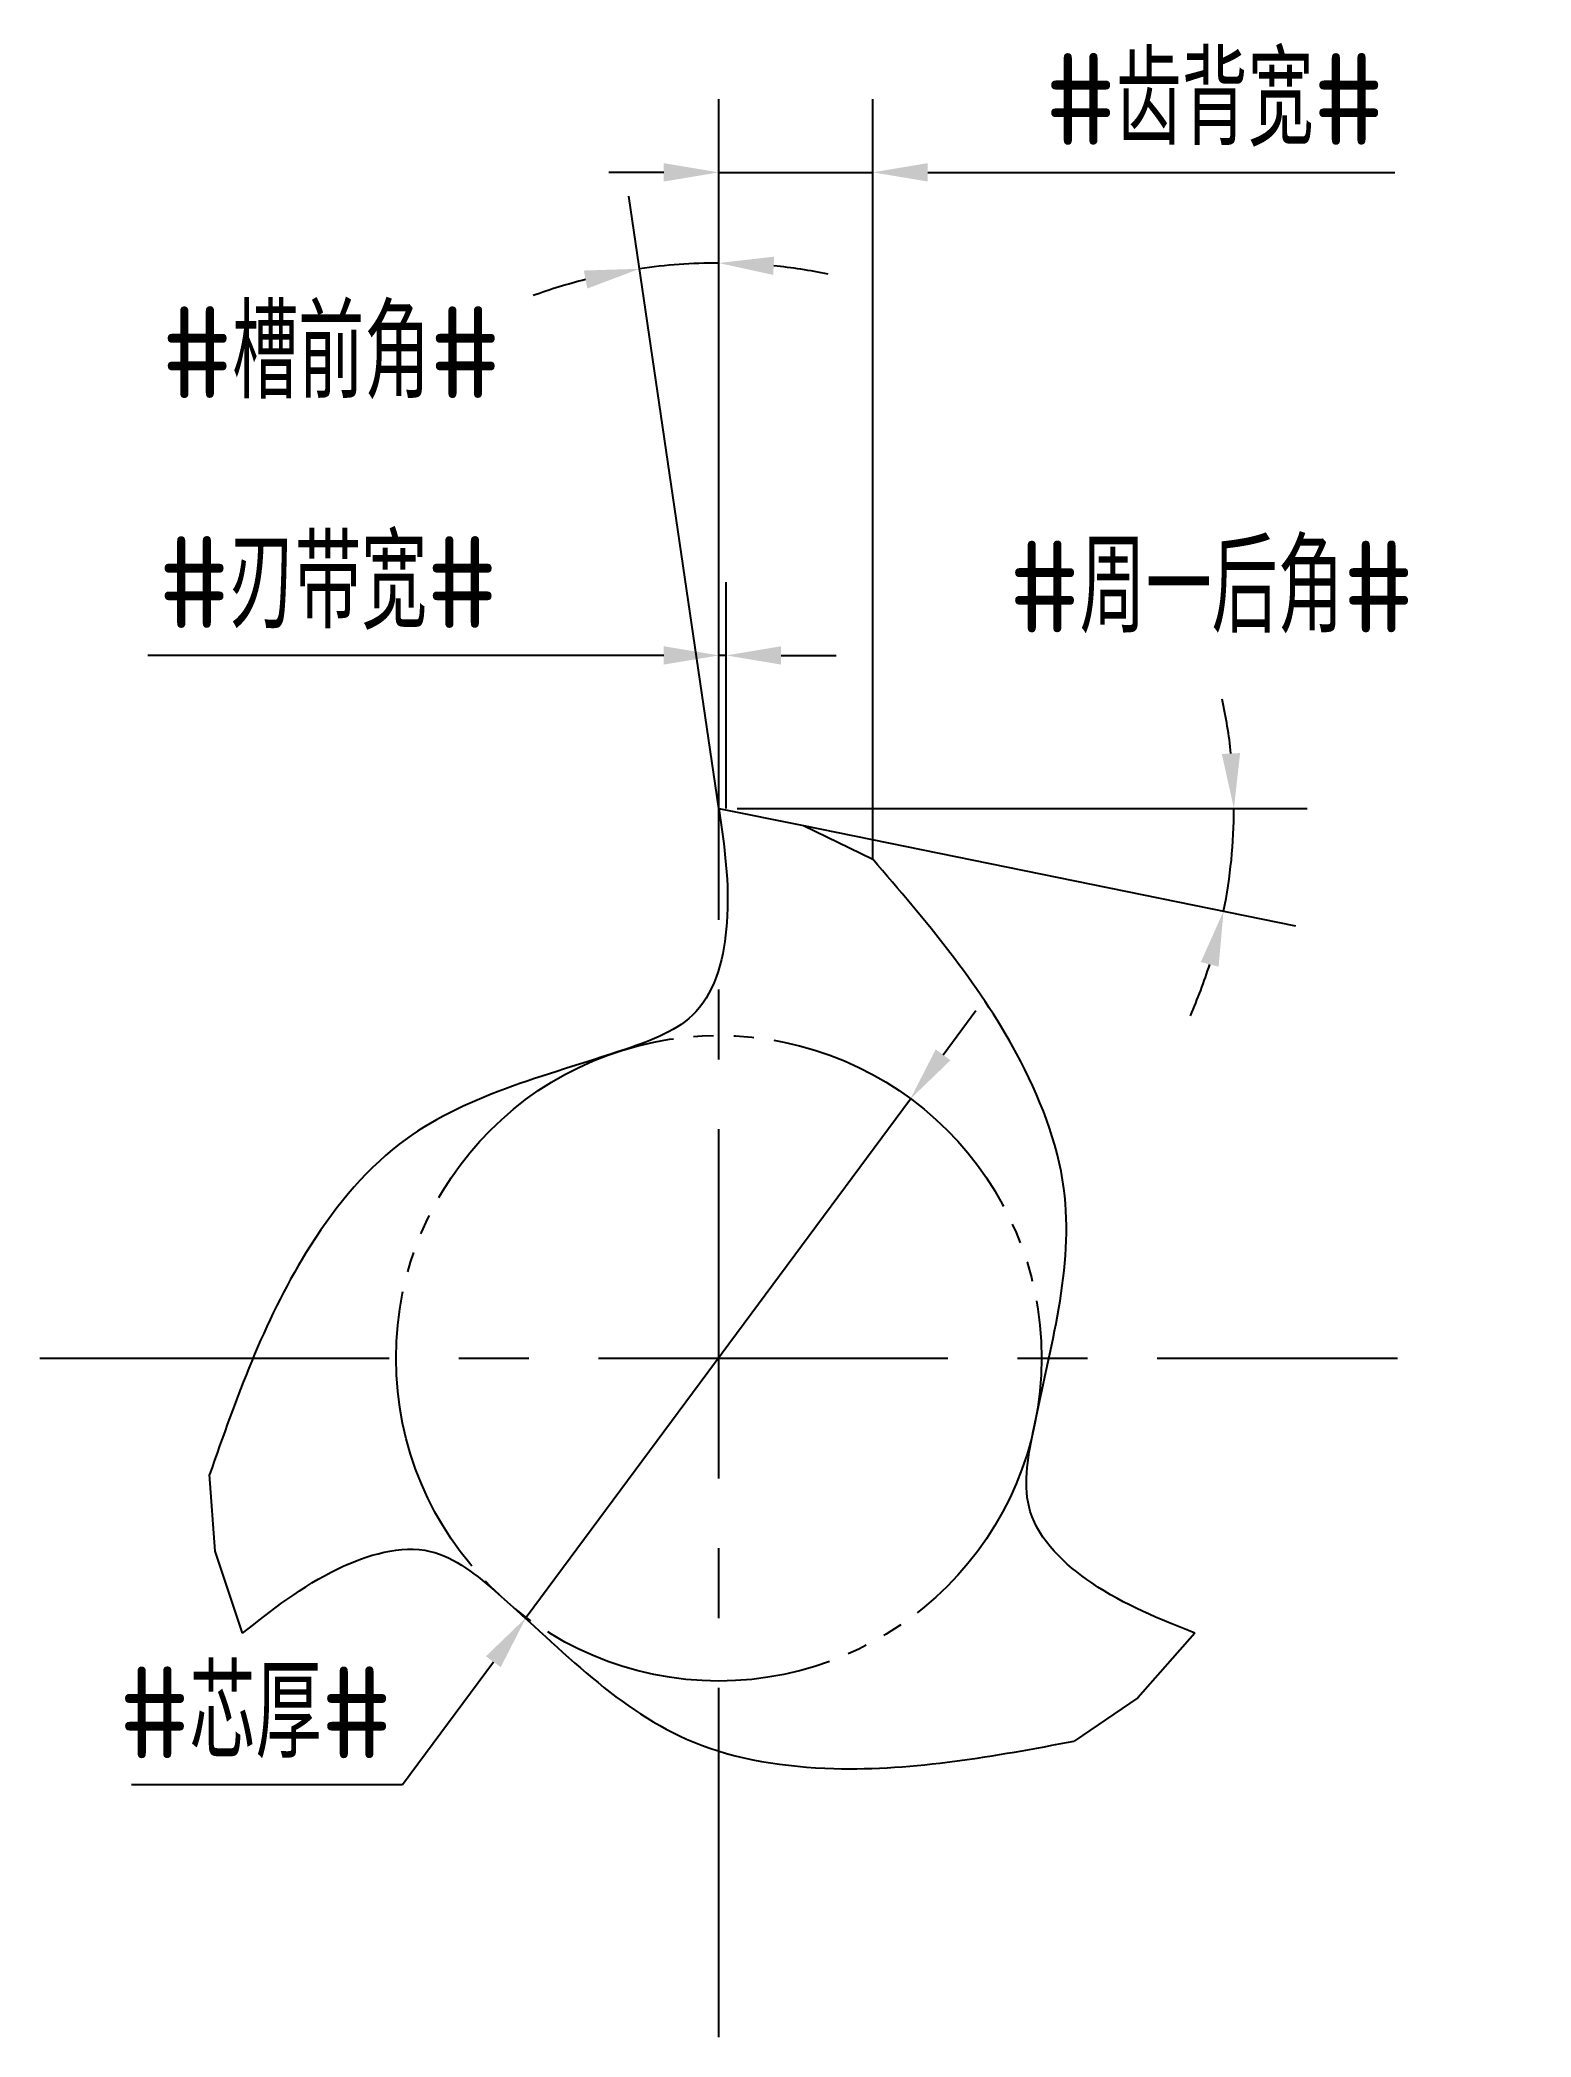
# Model space of a CAD drawing. Header units: millimetres. Extents: x 166.5 to 207.2, y 67.4 to 121.9.
import ezdxf

# ---------------------------------------------------------------- set-up
doc = ezdxf.new("R2010")
doc.units = ezdxf.units.MM
for name, pattern in [('ACAD_ISO04W100', [30, 24, -3, 0, -3]), ('CENTER', [50.8, 31.75, -6.35, 6.35, -6.35]), ('JIS_09_08', [10.75, 8, -0.55, 0.55, -0.55, 0.55, -0.55])]:
    doc.linetypes.add(name, pattern=pattern)
for name, color, linetype in [('中心线', 2, 'ACAD_ISO04W100'), ('标注', 7, 'Continuous'), ('虚线轮廓', 1, 'Continuous'), ('轮廓', 4, 'Continuous')]:
    doc.layers.add(name, color=color, linetype=linetype)
doc.styles.add('CFST0', font='gbenor.shx', dxfattribs={"bigfont": 'gbcbig.shx'})
doc.dimstyles.new('TYToolDesignC1-1', dxfattribs={"dimtxt": 2.5, "dimasz": 1.5, "dimexe": 2, "dimexo": 0, "dimtad": 1, "dimtoh": 1, "dimdec": 3, "dimdsep": 46, "dimtxsty": 'CFST0', "dimcen": 2.502, "dimclrd": 3, "dimclre": 3, "dimclrt": 3, "dimazin": 2, "dimtfac": 1, "dimtdec": 3, "dimtmove": 0, "dimatfit": 3, "dimfxl": 1, "dimarcsym": 0})

# ---------------------------------------------------------------- blocks, each defined once
blk = doc.blocks.new('*D4')
at = {"layer": 'Defpoints', "color": 0, "transparency": 16777216}
for p in [(190.226, 93.013), (179.744, 78.867)]:
    blk.add_point(p, dxfattribs=at)
at = {"layer": '标注', "color": 3, "lineweight": -2, "transparency": 16777216}
for p, q in [((191.119, 94.219), (192.012, 95.424)), ((190.226, 93.013), (179.744, 78.867)), ((176.371, 74.314), (178.851, 77.661)), ((168.982, 74.314), (176.371, 74.314))]:
    blk.add_line(p, q, dxfattribs=at)
at = {"layer": '标注', "color": 3, "transparency": 16777216}
for points in [[(190.918, 94.367), (191.32, 94.07), (190.226, 93.013)], [(178.65, 77.81), (179.052, 77.513), (179.744, 78.867)]]:
    blk.add_solid(points, dxfattribs=at)
at = {"layer": '标注', "color": 3, "transparency": 16777216, "insert": (172.364, 76.272), "char_height": 2.5, "attachment_point": 5, "style": 'CFST0'}
blk.add_mtext('#芯厚#', dxfattribs=at)
blk = doc.blocks.new('*D1')
at = {"layer": 'Defpoints', "color": 0, "transparency": 16777216}
for p in [(184.277, 115.802), (185, 100.94), (185, 100.94), (185, 100), (185.26, 99.17)]:
    blk.add_point(p, dxfattribs=at)
at = {"layer": '标注', "color": 3, "lineweight": -2, "transparency": 16777216}
for q in [(185, 117.819), (182.547, 117.64)]:
    blk.add_line((185, 100.94), q, dxfattribs=at)
for start, end in [(90, 98.3566), (78.4431, 84.2216), (104.135, 109.9134)]:
    blk.add_arc((185, 100.94), 14.879, start, end, dxfattribs=at)
at = {"layer": '标注', "color": 3, "transparency": 16777216}
for points in [[(181.318, 115.614), (181.415, 115.124), (182.838, 115.662)], [(186.485, 115.494), (186.511, 115.994), (185, 115.819)]]:
    blk.add_solid(points, dxfattribs=at)
at = {"layer": '标注', "color": 3, "transparency": 16777216, "insert": (174.427, 113.367), "char_height": 2.5, "attachment_point": 5, "style": 'CFST0'}
blk.add_mtext('#槽前角#', dxfattribs=at)
blk = doc.blocks.new('*D3')
at = {"layer": 'Defpoints', "color": 0, "transparency": 16777216}
for p in [(185, 100.94), (185, 100.94), (185.5, 100.94), (187.31, 100.47), (198.927, 99.065)]:
    blk.add_point(p, dxfattribs=at)
at = {"layer": '标注', "color": 3, "lineweight": -2, "transparency": 16777216}
for p, q in [((185.5, 100.94), (201.053, 100.94)), ((187.31, 100.47), (200.73, 97.739))]:
    blk.add_line(p, q, dxfattribs=at)
for start, end in [(6.1188, 12.2376), (348.4994, 0), (336.2618, 342.3806)]:
    blk.add_arc((185, 100.94), 14.053, start, end, dxfattribs=at)
at = {"layer": '标注', "color": 3, "transparency": 16777216}
for points in [[(199.222, 102.451), (198.723, 102.425), (199.053, 100.94)], [(198.151, 96.749), (198.635, 96.624), (198.77, 98.138)]]:
    blk.add_solid(points, dxfattribs=at)
at = {"layer": '标注', "color": 3, "transparency": 16777216, "insert": (198.444, 106.974), "char_height": 2.5, "attachment_point": 5, "style": 'CFST0'}
blk.add_mtext('#周一后角#', dxfattribs=at)
blk = doc.blocks.new('*D2')
at = {"layer": 'Defpoints', "color": 0, "transparency": 16777216}
for p in [(189.2, 118.293), (185, 100.94), (189.2, 99.56)]:
    blk.add_point(p, dxfattribs=at)
at = {"layer": '标注', "color": 3, "lineweight": -2, "transparency": 16777216}
for p, q in [((185, 100.94), (185, 120.293)), ((189.2, 99.56), (189.2, 120.293)), ((183.5, 118.293), (182, 118.293)), ((185, 118.293), (189.2, 118.293)), ((190.7, 118.293), (203.446, 118.293))]:
    blk.add_line(p, q, dxfattribs=at)
at = {"layer": '标注', "color": 3, "transparency": 16777216}
for points in [[(183.5, 118.543), (183.5, 118.043), (185, 118.293)], [(190.7, 118.543), (190.7, 118.043), (189.2, 118.293)]]:
    blk.add_solid(points, dxfattribs=at)
at = {"layer": '标注', "color": 3, "transparency": 16777216, "insert": (198.528, 120.265), "char_height": 2.5, "attachment_point": 5, "style": 'CFST0'}
blk.add_mtext('#齿背宽#', dxfattribs=at)
blk = doc.blocks.new('*D5')
at = {"layer": 'Defpoints', "color": 0, "transparency": 16777216}
for p in [(185.2, 105.114), (185, 100.94), (185.2, 100.94)]:
    blk.add_point(p, dxfattribs=at)
at = {"layer": '标注', "color": 3, "lineweight": -2, "transparency": 16777216}
for p, q in [((185, 100.94), (185, 107.114)), ((185.2, 100.94), (185.2, 107.114)), ((183.5, 105.114), (169.426, 105.114)), ((185.2, 105.114), (185, 105.114)), ((186.7, 105.114), (188.2, 105.114))]:
    blk.add_line(p, q, dxfattribs=at)
at = {"layer": '标注', "color": 3, "transparency": 16777216}
for points in [[(183.5, 105.364), (183.5, 104.864), (185, 105.114)], [(186.7, 105.364), (186.7, 104.864), (185.2, 105.114)]]:
    blk.add_solid(points, dxfattribs=at)
at = {"layer": '标注', "color": 3, "transparency": 16777216, "insert": (174.343, 107.085), "char_height": 2.5, "attachment_point": 5, "style": 'CFST0'}
blk.add_mtext('#刃带宽#', dxfattribs=at)

msp = doc.modelspace()

# ---------------------------------------------------------------- linework, layer by layer
at = {"layer": '中心线', "linetype": 'CENTER', "ltscale": 0.3}
for p, q in [((185, 67.422), (185, 104.458)), ((166.482, 85.94), (203.518, 85.94))]:
    msp.add_line(p, q, dxfattribs=at)
at = {"layer": '虚线轮廓', "color": 7, "linetype": 'JIS_09_08'}
msp.add_circle((185, 85.94), 8.8047, dxfattribs=at)
at = {"layer": '轮廓', "linetype": 'Continuous'}
for p, q in [((185, 100.94), (187.311, 100.4721)), ((187.311, 100.4721), (189.2, 99.5574)), ((171.2594, 80.6753), (171.107, 82.7686)), ((172.0096, 78.44), (171.2594, 80.6753)), ((197.9904, 78.44), (196.4297, 76.6726)), ((196.4297, 76.6726), (194.693, 75.494))]:
    msp.add_line(p, q, dxfattribs=at)
at = {"layer": '轮廓'}
for points in [[(185, 100.94), (185.22, 97.815), (184.3724, 95.3911), (182.4451, 94.3658), (176.2821, 91.777), (173.7393, 88.8191), (171.107, 82.7686)], [(197.9904, 78.44), (195.174, 79.8119), (193.4986, 81.758), (193.5744, 83.9397), (194.414, 90.5714), (193.1237, 94.2525), (189.2, 99.5574)], [(172.0096, 78.44), (174.6059, 80.1931), (177.1289, 80.671), (178.9804, 79.5145), (184.304, 75.4716), (188.137, 74.7484), (194.693, 75.494)]]:
    msp.add_spline(points, degree=3, dxfattribs=at)

# ---------------------------------------------------------------- dimensions: what is measured, and where the dimension line sits
at = {"layer": '标注'}
for base, p2, text, picture, middle in [((189.2, 118.293), (189.2, 99.56), '#齿背宽#', '*D2', (198.5283, 118.293)), ((185.2, 105.1136), (185.2, 100.94), '#刃带宽#', '*D5', (174.343, 105.1136))]:
    dim = msp.add_linear_dim(base=base, p1=(185, 100.94), p2=p2, text=text, dimstyle='TYToolDesignC1-1', dxfattribs=at)
    dim.commit()
    dim.dimension.update_dxf_attribs({"geometry": picture, "text_midpoint": middle, "dimtype": 160})
for base, line1, line2, text, picture, middle in [((184.2769, 115.8019), ((185, 100.94), (185, 100)), ((185, 100.94), (185.26, 99.17)), '#槽前角#', '*D1', (174.427, 111.4095)), ((198.9269, 99.0652), ((185, 100.94), (187.31, 100.47)), ((185, 100.94), (185.5, 100.94)), '#周一后角#', '*D3', (198.4443, 105.0296))]:
    dim = msp.add_angular_dim_2l(base=base, line1=line1, line2=line2, text=text, dimstyle='TYToolDesignC1-1', dxfattribs=at)
    dim.commit()
    dim.dimension.update_dxf_attribs({"geometry": picture, "text_midpoint": middle, "dimtype": 162})
dim = msp.add_diameter_dim_2p(p1=(190.2259, 93.0134), p2=(179.7441, 78.8666), text='#芯厚#', dimstyle='TYToolDesignC1-1', dxfattribs=at)
dim.commit()
dim.dimension.update_dxf_attribs({"geometry": '*D4', "text_midpoint": (172.3639, 74.3145)})

doc.saveas('drawing.dxf')
